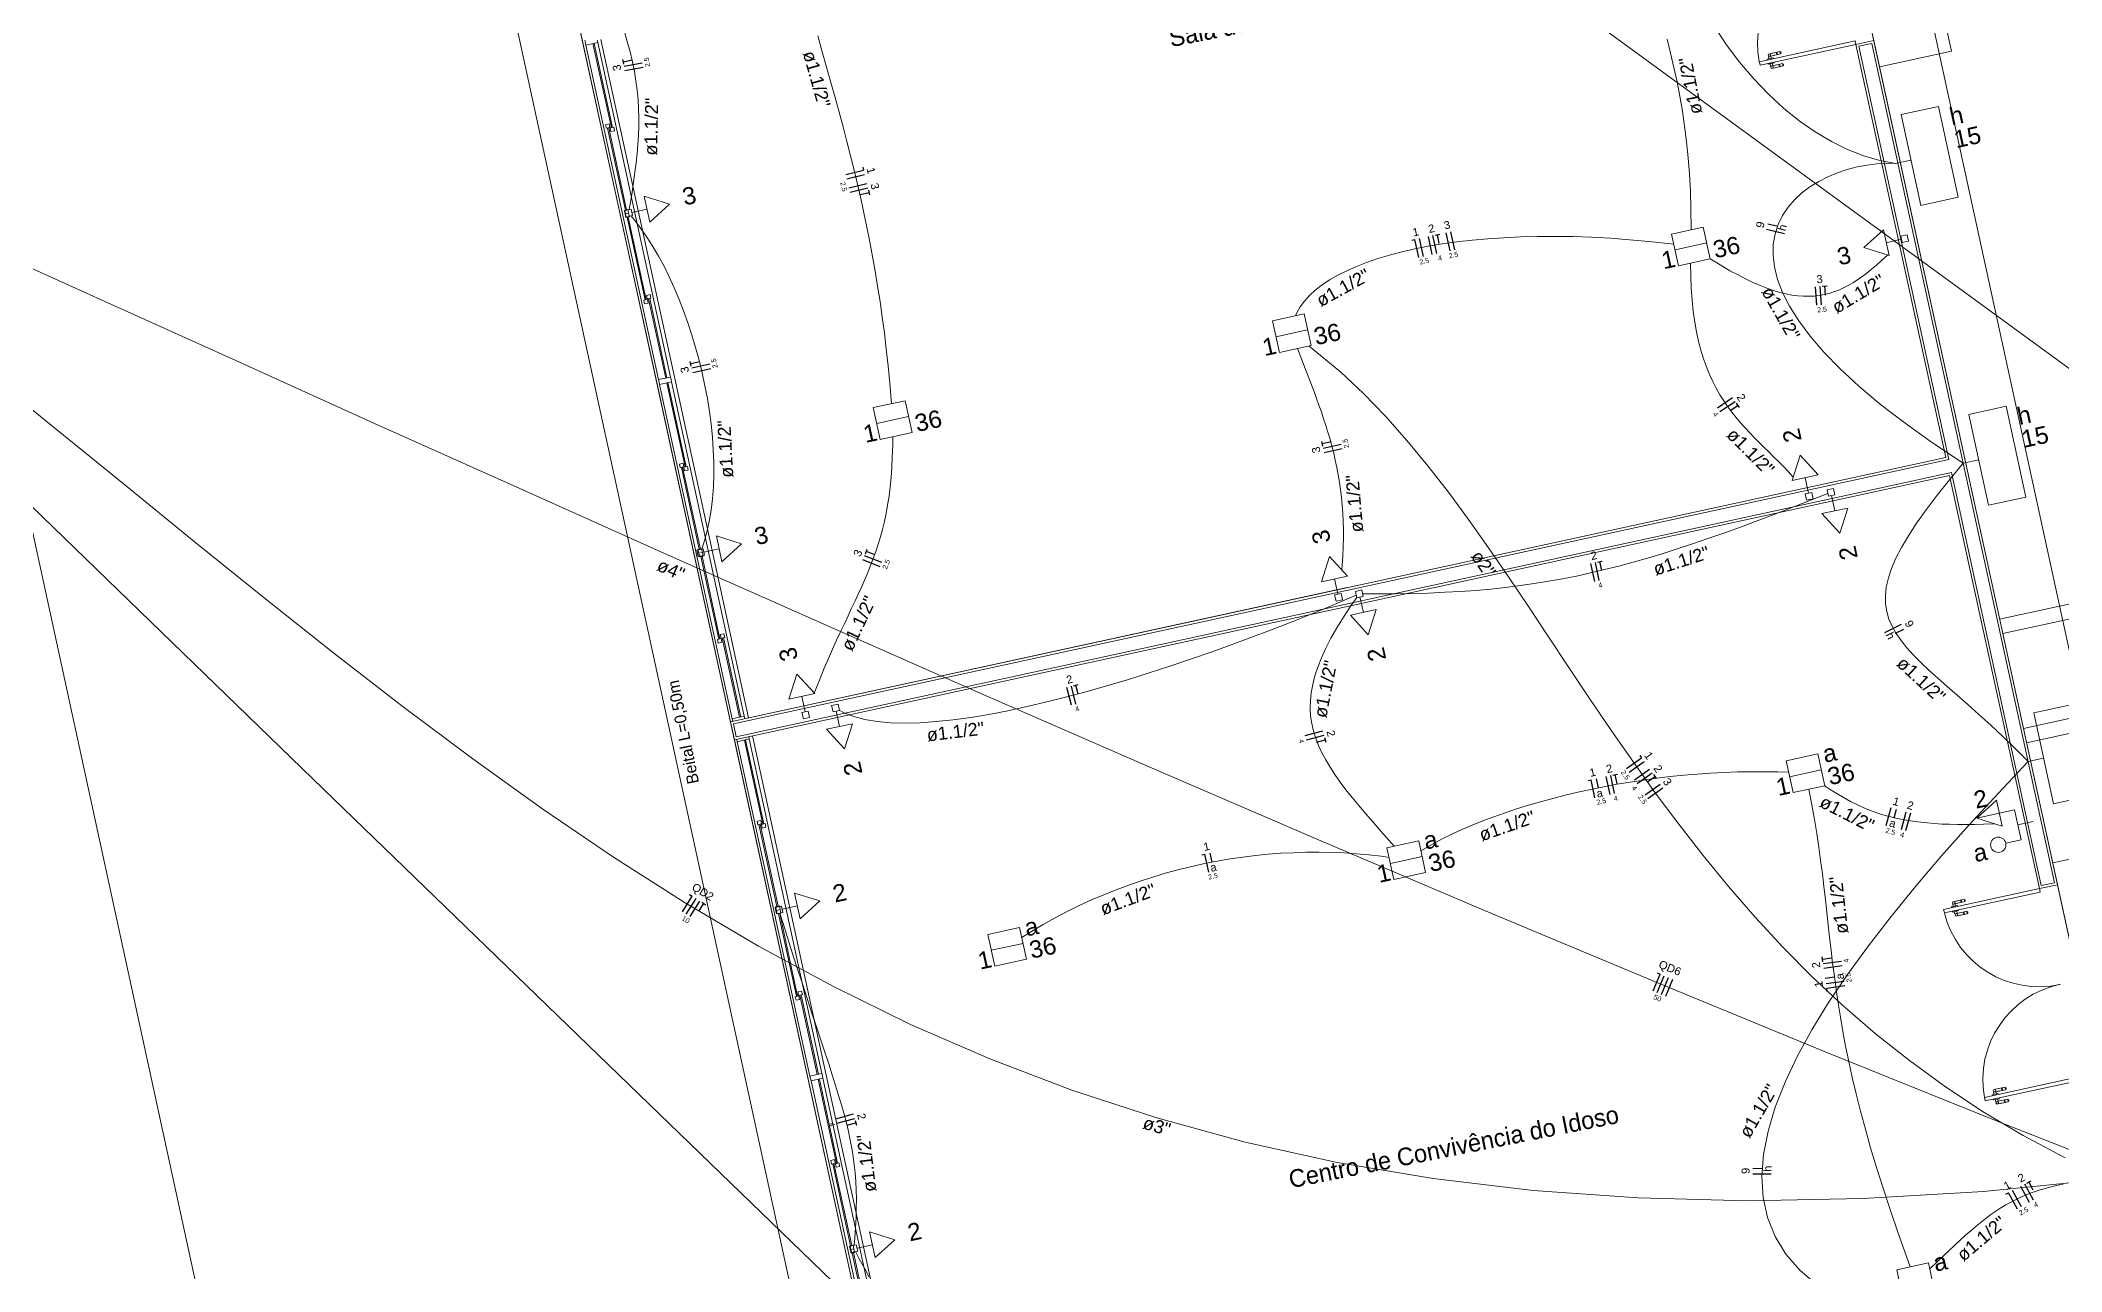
# Model space of a CAD drawing. Header units: millimetres. Extents: x -395 to 1008, y 9 to 692.
# Drawn here: x -55.4 to -38.91, y 43.37 to 53.42 of the extents above; entities that cross this region are included whole.
import ezdxf

# ---------------------------------------------------------------- set-up
doc = ezdxf.new("R2010")
doc.units = ezdxf.units.MM
doc.header["$LTSCALE"] = 0.1
doc.header["$MEASUREMENT"] = 0
for name, color, linetype, lineweight in [('.10 ultra fina', 240, 'Continuous', 5), ('.15', 150, 'Continuous', 15), ('.20', 130, 'Continuous', 5), ('.25', 70, 'Continuous', 5), ('.30', 50, 'Continuous', 5), ('.40 Interno parede', 27, 'Continuous', 5)]:
    doc.layers.add(name, color=color, linetype=linetype, lineweight=lineweight)
doc.styles.add('Arial', font='arial.ttf')
doc.styles.add('MicrosoftHimalaya', font='himalaya.ttf')

# ---------------------------------------------------------------- blocks, each defined once
blk = doc.blocks.new('eeetet')
at = {"layer": '.10 ultra fina', "color": 240, "lineweight": 5}
for p, q in [((639.939, 99.348), (628.655, 151.242)), ((652.037, 119.182), (655.957, 101.153)), ((655.362, 101.536), (651.655, 118.587)), ((644.916, 98.752), (640.995, 116.781)), ((641.59, 116.398), (645.298, 99.347)), ((641.622, 116.252), (642.224, 113.484)), ((652.967, 115.374), (653.392, 113.42)), ((652.419, 115.069), (652.767, 113.469)), ((642.224, 113.484), (642.826, 110.715)), ((642.239, 113.508), (642.244, 113.488)), ((642.248, 113.469), (642.244, 113.488)), ((642.248, 113.469), (642.346, 113.49)), ((642.465, 112.797), (642.316, 113.483)), ((642.346, 113.49), (642.341, 113.509)), ((642.939, 110.76), (642.346, 113.49)), ((642.973, 110.747), (642.371, 113.516)), ((652.606, 113.503), (651.825, 113.333)), ((652.613, 113.474), (652.606, 113.503)), ((652.759, 113.506), (652.613, 113.474)), ((654.257, 106.617), (652.759, 113.506)), ((642.248, 113.469), (642.841, 110.739)), ((642.456, 112.795), (642.306, 113.481)), ((651.825, 113.333), (651.831, 113.304)), ((651.831, 113.304), (652.613, 113.474)), ((651.937, 113.365), (651.888, 113.354)), ((651.89, 113.348), (651.888, 113.354)), ((651.896, 113.318), (651.897, 113.312)), ((651.946, 113.323), (651.897, 113.312)), ((651.918, 113.38), (651.899, 113.376)), ((651.899, 113.376), (651.903, 113.357)), ((651.992, 113.416), (651.914, 113.399)), ((651.944, 113.406), (651.914, 113.399)), ((651.914, 113.399), (651.918, 113.38)), ((651.997, 113.397), (651.918, 113.38)), ((651.948, 113.386), (651.918, 113.38)), ((651.918, 113.38), (651.922, 113.361)), ((651.936, 113.301), (651.932, 113.32)), ((652.014, 113.318), (651.936, 113.301)), ((651.939, 113.358), (651.937, 113.365)), ((651.945, 113.329), (651.946, 113.323)), ((651.963, 113.41), (651.967, 113.391)), ((651.968, 113.411), (651.972, 113.392)), ((651.992, 113.416), (651.997, 113.397)), ((652.018, 113.299), (652.014, 113.318)), ((652.613, 113.474), (653.346, 110.103)), ((652.744, 113.482), (652.637, 113.459)), ((652.637, 113.459), (653.37, 110.088)), ((654.234, 106.632), (652.744, 113.482)), ((653.392, 113.42), (652.806, 113.292)), ((651.916, 113.297), (651.912, 113.316)), ((651.936, 113.301), (651.916, 113.297)), ((651.965, 113.308), (651.936, 113.301)), ((651.94, 113.282), (651.936, 113.301)), ((652.018, 113.299), (651.94, 113.282)), ((651.969, 113.288), (651.94, 113.282)), ((651.989, 113.292), (651.984, 113.312)), ((651.994, 113.293), (651.989, 113.313)), ((642.409, 112.819), (642.439, 112.826)), ((642.439, 112.826), (642.445, 112.796)), ((642.416, 112.79), (642.409, 112.819)), ((642.445, 112.796), (642.416, 112.79)), ((642.426, 112.792), (642.571, 112.123)), ((642.435, 112.794), (642.581, 112.125)), ((642.475, 112.799), (642.446, 112.793)), ((642.446, 112.793), (642.452, 112.763)), ((642.452, 112.763), (642.482, 112.77)), ((642.482, 112.77), (642.475, 112.799)), ((642.591, 112.127), (642.561, 112.12)), ((642.561, 112.12), (642.568, 112.091)), ((642.568, 112.091), (642.597, 112.098)), ((642.568, 112.091), (642.597, 112.098)), ((642.574, 112.062), (642.568, 112.091)), ((642.603, 112.068), (642.574, 112.062)), ((642.731, 111.389), (642.584, 112.064)), ((642.597, 112.098), (642.591, 112.127)), ((642.74, 111.391), (642.594, 112.066)), ((642.597, 112.098), (642.603, 112.068)), ((642.75, 111.393), (642.721, 111.387)), ((642.721, 111.387), (642.727, 111.358)), ((642.727, 111.358), (642.757, 111.364)), ((642.743, 111.426), (642.772, 111.433)), ((642.749, 111.397), (642.743, 111.426)), ((642.779, 111.403), (642.749, 111.397)), ((642.757, 111.364), (642.75, 111.393)), ((642.759, 111.399), (642.9, 110.752)), ((642.769, 111.401), (642.91, 110.754)), ((642.772, 111.433), (642.779, 111.403)), ((642.826, 110.715), (643.428, 107.946)), ((642.841, 110.739), (642.939, 110.76)), ((642.841, 110.739), (642.846, 110.719)), ((642.85, 110.7), (642.846, 110.719)), ((642.85, 110.7), (642.948, 110.721)), ((642.85, 110.7), (643.443, 107.97)), ((643.058, 110.026), (642.908, 110.713)), ((643.068, 110.028), (642.918, 110.715)), ((642.939, 110.76), (642.943, 110.741)), ((642.948, 110.721), (642.943, 110.741)), ((643.541, 107.991), (642.948, 110.721)), ((643.575, 107.978), (642.973, 110.747)), ((643.012, 110.05), (643.041, 110.057)), ((643.018, 110.021), (643.012, 110.05)), ((643.047, 110.027), (643.018, 110.021)), ((643.028, 110.023), (643.173, 109.354)), ((643.037, 110.025), (643.183, 109.356)), ((643.041, 110.057), (643.047, 110.027)), ((643.077, 110.03), (643.048, 110.024)), ((643.048, 110.024), (643.054, 109.995)), ((643.084, 110.001), (643.077, 110.03)), ((653.346, 110.103), (643.428, 107.946)), ((653.37, 110.088), (643.452, 107.931)), ((643.054, 109.995), (643.084, 110.001)), ((643.46, 107.8), (653.378, 109.956)), ((643.475, 107.824), (653.393, 109.98)), ((653.378, 109.956), (654.111, 106.585)), ((653.393, 109.98), (654.126, 106.609)), ((653.786, 108.783), (656.718, 109.421)), ((643.193, 109.358), (643.163, 109.352)), ((643.163, 109.352), (643.17, 109.322)), ((643.17, 109.322), (643.199, 109.329)), ((643.17, 109.322), (643.199, 109.329)), ((643.176, 109.293), (643.17, 109.322)), ((643.206, 109.299), (643.176, 109.293)), ((643.333, 108.62), (643.186, 109.295)), ((643.199, 109.329), (643.193, 109.358)), ((643.342, 108.623), (643.196, 109.297)), ((643.199, 109.329), (643.206, 109.299)), ((653.812, 108.666), (656.743, 109.303)), ((648.461, 109.041), (643.428, 107.946)), ((643.352, 108.625), (643.323, 108.618)), ((643.323, 108.618), (643.329, 108.589)), ((643.329, 108.589), (643.359, 108.595)), ((643.345, 108.658), (643.374, 108.664)), ((643.351, 108.629), (643.345, 108.658)), ((643.381, 108.635), (643.351, 108.629)), ((643.359, 108.595), (643.352, 108.625)), ((643.361, 108.631), (643.502, 107.983)), ((643.371, 108.633), (643.512, 107.985)), ((643.374, 108.664), (643.381, 108.635)), ((653.98, 107.892), (656.912, 108.53)), ((654.006, 107.775), (656.937, 108.412)), ((643.428, 107.946), (643.46, 107.8)), ((643.443, 107.97), (643.541, 107.991)), ((643.443, 107.97), (643.448, 107.951)), ((643.452, 107.931), (643.475, 107.824)), ((643.541, 107.991), (643.545, 107.972)), ((643.46, 107.8), (644.062, 105.031)), ((643.484, 107.784), (643.48, 107.804)), ((643.484, 107.784), (643.581, 107.806)), ((643.484, 107.784), (644.077, 105.055)), ((643.692, 107.111), (643.542, 107.797)), ((643.701, 107.113), (643.552, 107.799)), ((643.581, 107.806), (643.577, 107.825)), ((644.175, 105.076), (643.581, 107.806)), ((644.208, 105.063), (643.607, 107.832)), ((643.645, 107.135), (643.675, 107.142)), ((643.652, 107.106), (643.645, 107.135)), ((643.681, 107.113), (643.652, 107.106)), ((643.661, 107.108), (643.807, 106.439)), ((643.671, 107.11), (643.817, 106.441)), ((643.675, 107.142), (643.681, 107.113)), ((643.711, 107.115), (643.682, 107.109)), ((643.682, 107.109), (643.688, 107.079)), ((643.688, 107.079), (643.718, 107.086)), ((643.718, 107.086), (643.711, 107.115)), ((654.219, 106.794), (654.805, 106.922)), ((653.329, 106.415), (654.111, 106.585)), ((654.117, 106.556), (653.335, 106.386)), ((654.111, 106.585), (654.257, 106.617)), ((654.111, 106.585), (654.117, 106.556)), ((654.126, 106.609), (654.234, 106.632)), ((654.257, 106.617), (654.605, 105.017)), ((643.827, 106.443), (643.797, 106.437)), ((643.797, 106.437), (643.804, 106.407)), ((643.804, 106.407), (643.833, 106.414)), ((643.804, 106.407), (643.833, 106.414)), ((643.81, 106.378), (643.804, 106.407)), ((643.833, 106.414), (643.827, 106.443)), ((643.833, 106.414), (643.839, 106.385)), ((653.335, 106.386), (653.329, 106.415)), ((653.441, 106.446), (653.393, 106.436)), ((653.394, 106.429), (653.393, 106.436)), ((653.4, 106.4), (653.402, 106.394)), ((653.451, 106.405), (653.402, 106.394)), ((653.423, 106.462), (653.403, 106.457)), ((653.403, 106.457), (653.407, 106.439)), ((653.42, 106.379), (653.416, 106.397)), ((653.497, 106.498), (653.419, 106.481)), ((653.448, 106.487), (653.419, 106.481)), ((653.419, 106.481), (653.423, 106.462)), ((653.501, 106.479), (653.423, 106.462)), ((653.452, 106.468), (653.423, 106.462)), ((653.423, 106.462), (653.427, 106.443)), ((653.44, 106.383), (653.436, 106.401)), ((653.518, 106.4), (653.44, 106.383)), ((653.443, 106.44), (653.441, 106.446)), ((653.449, 106.41), (653.451, 106.405)), ((653.467, 106.492), (653.472, 106.472)), ((653.472, 106.493), (653.477, 106.473)), ((653.493, 106.374), (653.489, 106.394)), ((653.498, 106.375), (653.494, 106.395)), ((653.497, 106.498), (653.501, 106.479)), ((653.522, 106.38), (653.518, 106.4)), ((643.839, 106.385), (643.81, 106.378)), ((643.966, 105.706), (643.82, 106.38)), ((643.976, 105.708), (643.83, 106.382)), ((653.44, 106.383), (653.42, 106.379)), ((653.469, 106.389), (653.44, 106.383)), ((653.444, 106.363), (653.44, 106.383)), ((653.522, 106.38), (653.444, 106.363)), ((653.473, 106.37), (653.444, 106.363)), ((643.979, 105.743), (644.008, 105.749)), ((643.985, 105.713), (643.979, 105.743)), ((644.008, 105.749), (644.015, 105.72)), ((643.986, 105.71), (643.957, 105.703)), ((643.957, 105.703), (643.963, 105.674)), ((643.963, 105.674), (643.992, 105.68)), ((644.015, 105.72), (643.985, 105.713)), ((643.992, 105.68), (643.986, 105.71)), ((643.995, 105.715), (644.136, 105.068)), ((644.005, 105.717), (644.146, 105.07)), ((644.077, 105.055), (644.175, 105.076)), ((644.175, 105.076), (644.179, 105.057)), ((644.062, 105.031), (644.664, 102.263)), ((644.077, 105.055), (644.081, 105.036)), ((644.086, 105.016), (644.081, 105.036)), ((644.086, 105.016), (644.183, 105.037)), ((644.086, 105.016), (644.679, 102.286)), ((644.294, 104.342), (644.144, 105.029)), ((644.303, 104.345), (644.154, 105.031)), ((644.183, 105.037), (644.179, 105.057)), ((644.777, 102.308), (644.183, 105.037)), ((644.811, 102.294), (644.208, 105.063)), ((654.444, 105.051), (653.663, 104.881)), ((653.669, 104.852), (654.451, 105.022)), ((653.775, 104.912), (653.726, 104.901)), ((653.756, 104.927), (653.737, 104.923)), ((653.737, 104.923), (653.741, 104.905)), ((653.83, 104.964), (653.752, 104.947)), ((653.781, 104.953), (653.752, 104.947)), ((653.752, 104.947), (653.756, 104.927)), ((653.835, 104.944), (653.756, 104.927)), ((653.786, 104.934), (653.756, 104.927)), ((653.756, 104.927), (653.76, 104.909)), ((653.776, 104.906), (653.775, 104.912)), ((653.801, 104.958), (653.805, 104.938)), ((653.806, 104.959), (653.81, 104.939)), ((653.83, 104.964), (653.835, 104.944)), ((653.663, 104.881), (653.669, 104.852)), ((653.728, 104.895), (653.726, 104.901)), ((653.734, 104.866), (653.735, 104.86)), ((653.784, 104.87), (653.735, 104.86)), ((653.754, 104.844), (653.75, 104.863)), ((653.773, 104.849), (653.754, 104.844)), ((653.773, 104.849), (653.769, 104.867)), ((653.852, 104.866), (653.773, 104.849)), ((653.803, 104.855), (653.773, 104.849)), ((653.778, 104.829), (653.773, 104.849)), ((653.856, 104.846), (653.778, 104.829)), ((653.807, 104.836), (653.778, 104.829)), ((653.783, 104.876), (653.784, 104.87)), ((653.827, 104.84), (653.822, 104.859)), ((653.831, 104.841), (653.827, 104.86)), ((653.856, 104.846), (653.852, 104.866)), ((644.247, 104.367), (644.277, 104.373)), ((644.254, 104.337), (644.247, 104.367)), ((644.283, 104.344), (644.254, 104.337)), ((644.264, 104.339), (644.409, 103.67)), ((644.273, 104.342), (644.419, 103.672)), ((644.277, 104.373), (644.283, 104.344)), ((644.313, 104.347), (644.284, 104.34)), ((644.284, 104.34), (644.29, 104.311)), ((644.29, 104.311), (644.32, 104.317)), ((644.32, 104.317), (644.313, 104.347)), ((644.429, 103.674), (644.399, 103.668)), ((644.399, 103.668), (644.406, 103.639)), ((644.406, 103.639), (644.435, 103.645)), ((644.406, 103.639), (644.435, 103.645)), ((644.412, 103.609), (644.406, 103.639)), ((644.441, 103.616), (644.412, 103.609)), ((644.569, 102.937), (644.422, 103.611)), ((644.435, 103.645), (644.429, 103.674)), ((644.578, 102.939), (644.432, 103.614)), ((644.435, 103.645), (644.441, 103.616))]:
    blk.add_line(p, q, dxfattribs=at)
for centre in [(651.907, 113.388), (651.928, 113.289), (653.411, 106.469), (653.432, 106.371), (653.744, 104.935), (653.766, 104.837)]:
    blk.add_circle(centre, 0.01, dxfattribs=at)
for centre, radius, start, end in [((652.606, 113.478), 0.795, 101.8603, 190.4854), ((651.995, 113.407), 0.00749, 282.2675, 102.2675), ((652.016, 113.308), 0.00749, 282.2675, 102.2675), ((653.499, 106.488), 0.00749, 282.2675, 102.2675), ((653.52, 106.39), 0.00749, 282.2675, 102.2675), ((654.106, 106.579), 0.795, 194.0497, 282.6747), ((654.444, 105.026), 0.795, 101.8603, 190.4854), ((653.832, 104.954), 0.00749, 282.2675, 102.2675), ((653.854, 104.856), 0.00749, 282.2675, 102.2675)]:
    blk.add_arc(centre, radius, start, end, dxfattribs=at)
at = {"layer": '.10 ultra fina', "color": 240, "lineweight": 5, "attachment_point": 7, "line_spacing_factor": 0.9, "style": 'MicrosoftHimalaya'}
for s, insert, char_height, width, rotation in [('Sala de Ginástica', (647.024, 113.45), 0.144, 1.86016, 11.2657), ('Beital L=0,50m', (643.19, 107.453), 0.096, 1.10437, 101.265), ('Centro de Convivência do Idoso', (648.001, 104.137), 0.144, 3.46797, 11.2657)]:
    blk.add_mtext(s, dxfattribs=dict(at, insert=insert, char_height=char_height, width=width, rotation=rotation))

msp = doc.modelspace()

# ---------------------------------------------------------------- linework, layer by layer
at = {"layer": '.15', "color": 150, "lineweight": 15}
for p, q in [((-39.914, 52.881), (-40.218, 52.815)), ((-40.218, 52.815), (-40.057, 52.073)), ((-39.914, 52.881), (-39.753, 52.14)), ((-40.138, 52.444), (-40.263, 52.417)), ((-50.475, 52.149), (-50.269, 52.084)), ((-50.429, 51.938), (-50.475, 52.149)), ((-39.753, 52.14), (-40.057, 52.073)), ((-50.634, 52.031), (-50.582, 52.042)), ((-50.623, 51.979), (-50.634, 52.031)), ((-50.571, 51.991), (-50.623, 51.979)), ((-50.582, 52.042), (-50.571, 51.991)), ((-50.452, 52.044), (-50.577, 52.016)), ((-50.269, 52.084), (-50.429, 51.938)), ((-42.092, 51.84), (-41.833, 51.896)), ((-42.092, 51.84), (-42.035, 51.581)), ((-41.833, 51.896), (-41.776, 51.637)), ((-40.523, 51.73), (-40.363, 51.875)), ((-40.363, 51.875), (-40.317, 51.664)), ((-40.34, 51.769), (-40.214, 51.797)), ((-40.22, 51.823), (-40.168, 51.834)), ((-40.209, 51.771), (-40.22, 51.823)), ((-40.168, 51.834), (-40.157, 51.782)), ((-42.063, 51.71), (-41.805, 51.767)), ((-42.035, 51.581), (-41.776, 51.637)), ((-40.317, 51.664), (-40.523, 51.73)), ((-40.157, 51.782), (-40.209, 51.771)), ((-45.349, 51.132), (-45.09, 51.188)), ((-45.09, 51.188), (-45.033, 50.929)), ((-45.349, 51.132), (-45.292, 50.873)), ((-45.321, 51.002), (-45.062, 51.058)), ((-45.292, 50.873), (-45.033, 50.929)), ((-48.606, 50.423), (-48.347, 50.48)), ((-48.347, 50.48), (-48.29, 50.221)), ((-48.606, 50.423), (-48.549, 50.164)), ((-48.578, 50.294), (-48.319, 50.35)), ((-39.362, 50.434), (-39.666, 50.368)), ((-39.666, 50.368), (-39.505, 49.627)), ((-39.362, 50.434), (-39.201, 49.693)), ((-48.549, 50.164), (-48.29, 50.221)), ((-41.107, 49.828), (-41.041, 50.034)), ((-41.041, 50.034), (-40.896, 49.874)), ((-39.585, 49.998), (-39.711, 49.97)), ((-40.896, 49.874), (-41.107, 49.828)), ((-41.002, 49.851), (-40.974, 49.726)), ((-41, 49.72), (-40.948, 49.731)), ((-40.989, 49.668), (-41, 49.72)), ((-40.937, 49.679), (-40.989, 49.668)), ((-40.948, 49.731), (-40.937, 49.679)), ((-40.823, 49.752), (-40.771, 49.764)), ((-40.812, 49.701), (-40.823, 49.752)), ((-40.76, 49.712), (-40.812, 49.701)), ((-40.759, 49.581), (-40.786, 49.706)), ((-40.771, 49.764), (-40.76, 49.712)), ((-39.201, 49.693), (-39.505, 49.627)), ((-40.864, 49.558), (-40.653, 49.604)), ((-40.719, 49.398), (-40.864, 49.558)), ((-40.653, 49.604), (-40.719, 49.398)), ((-49.887, 49.377), (-49.681, 49.312)), ((-49.841, 49.166), (-49.887, 49.377)), ((-50.047, 49.259), (-49.995, 49.27)), ((-50.036, 49.207), (-50.047, 49.259)), ((-49.984, 49.219), (-50.036, 49.207)), ((-49.995, 49.27), (-49.984, 49.219)), ((-49.864, 49.272), (-49.989, 49.244)), ((-49.681, 49.312), (-49.841, 49.166)), ((-44.948, 49.002), (-44.882, 49.208)), ((-44.882, 49.208), (-44.736, 49.048)), ((-44.736, 49.048), (-44.948, 49.002)), ((-44.842, 49.025), (-44.815, 48.9)), ((-44.841, 48.895), (-44.789, 48.906)), ((-44.83, 48.843), (-44.841, 48.895)), ((-44.778, 48.854), (-44.83, 48.843)), ((-44.789, 48.906), (-44.778, 48.854)), ((-44.672, 48.924), (-44.62, 48.935)), ((-44.661, 48.872), (-44.672, 48.924)), ((-44.609, 48.883), (-44.661, 48.872)), ((-44.607, 48.752), (-44.635, 48.878)), ((-44.62, 48.935), (-44.609, 48.883)), ((-44.713, 48.729), (-44.502, 48.775)), ((-44.568, 48.569), (-44.713, 48.729)), ((-44.502, 48.775), (-44.568, 48.569)), ((-49.296, 48.043), (-49.23, 48.249)), ((-49.23, 48.249), (-49.084, 48.089)), ((-49.084, 48.089), (-49.296, 48.043)), ((-49.19, 48.066), (-49.163, 47.941)), ((-48.946, 47.992), (-48.894, 48.004)), ((-48.894, 48.004), (-48.883, 47.952)), ((-49.189, 47.935), (-49.137, 47.947)), ((-49.177, 47.883), (-49.189, 47.935)), ((-49.126, 47.895), (-49.177, 47.883)), ((-49.137, 47.947), (-49.126, 47.895)), ((-48.988, 47.798), (-48.776, 47.844)), ((-48.935, 47.941), (-48.946, 47.992)), ((-48.883, 47.952), (-48.935, 47.941)), ((-48.882, 47.821), (-48.909, 47.946)), ((-48.776, 47.844), (-48.842, 47.638)), ((-38.832, 47.998), (-39.136, 47.932)), ((-39.136, 47.932), (-38.975, 47.191)), ((-48.842, 47.638), (-48.988, 47.798)), ((-41.157, 47.54), (-40.898, 47.597)), ((-41.157, 47.54), (-41.1, 47.281)), ((-40.898, 47.597), (-40.842, 47.338)), ((-39.056, 47.562), (-39.181, 47.534)), ((-41.129, 47.411), (-40.87, 47.467)), ((-41.1, 47.281), (-40.842, 47.338)), ((-39.44, 47.219), (-39.601, 47.073)), ((-39.394, 47.007), (-39.44, 47.219)), ((-38.671, 47.257), (-38.975, 47.191)), ((-39.601, 47.073), (-39.417, 47.113)), ((-39.601, 47.073), (-39.394, 47.007)), ((-39.417, 47.113), (-39.292, 47.14)), ((-39.266, 47.018), (-39.292, 47.14)), ((-39.266, 47.018), (-39.14, 47.045)), ((-39.266, 47.018), (-39.239, 46.896)), ((-44.414, 46.832), (-44.155, 46.889)), ((-44.155, 46.889), (-44.099, 46.63)), ((-39.364, 46.869), (-39.239, 46.896)), ((-44.414, 46.832), (-44.357, 46.573)), ((-44.386, 46.703), (-44.127, 46.759)), ((-44.357, 46.573), (-44.099, 46.63)), ((-49.408, 46.344), (-49.356, 46.355)), ((-49.356, 46.355), (-49.345, 46.304)), ((-49.225, 46.357), (-49.35, 46.329)), ((-49.248, 46.462), (-49.042, 46.397)), ((-49.202, 46.251), (-49.248, 46.462)), ((-49.042, 46.397), (-49.202, 46.251)), ((-49.397, 46.292), (-49.408, 46.344)), ((-49.345, 46.304), (-49.397, 46.292)), ((-47.671, 46.124), (-47.412, 46.18)), ((-47.671, 46.124), (-47.615, 45.865)), ((-47.643, 45.995), (-47.384, 46.051)), ((-47.412, 46.18), (-47.356, 45.921)), ((-47.615, 45.865), (-47.356, 45.921)), ((-48.796, 43.579), (-48.745, 43.59)), ((-48.785, 43.527), (-48.796, 43.579)), ((-48.745, 43.59), (-48.733, 43.539)), ((-48.614, 43.592), (-48.739, 43.564)), ((-48.637, 43.697), (-48.431, 43.632)), ((-48.591, 43.486), (-48.637, 43.697)), ((-48.431, 43.632), (-48.591, 43.486)), ((-48.733, 43.539), (-48.785, 43.527)), ((-40.254, 43.388), (-39.995, 43.444)), ((-40.254, 43.388), (-40.198, 43.129)), ((-39.995, 43.444), (-39.939, 43.185))]:
    msp.add_line(p, q, dxfattribs=at)
msp.add_circle((-39.425, 46.856), 0.0625, dxfattribs=at)
at = {"layer": '.20', "color": 130, "lineweight": 20}
for points in [[(-90.162, 91.695), (-88.231, 89.862), (-86.119, 87.913), (-83.803, 85.832), (-81.257, 83.604), (-78.458, 81.216), (-75.381, 78.651), (-72.002, 75.895), (-68.297, 72.934), (-64.241, 69.752), (-59.81, 66.335), (-54.98, 62.668), (-49.726, 58.736), (-44.025, 54.524), (-37.852, 50.017), (-31.182, 45.201), (-23.992, 40.061)], [(-50.64, 53.5), (-50.614, 53.412), (-50.591, 53.327), (-50.572, 53.245), (-50.556, 53.166), (-50.543, 53.088), (-50.533, 53.013), (-50.526, 52.938), (-50.521, 52.864), (-50.519, 52.791), (-50.52, 52.718), (-50.522, 52.645), (-50.527, 52.572), (-50.534, 52.497), (-50.542, 52.422), (-50.551, 52.344), (-50.563, 52.265), (-50.575, 52.183), (-50.588, 52.098), (-50.598, 52.039)], [(-48.458, 50.455), (-48.472, 50.624), (-48.486, 50.764), (-48.501, 50.9), (-48.516, 51.033), (-48.533, 51.162), (-48.551, 51.29), (-48.571, 51.414), (-48.591, 51.537), (-48.612, 51.658), (-48.635, 51.777), (-48.658, 51.896), (-48.683, 52.013), (-48.708, 52.13), (-48.735, 52.246), (-48.763, 52.362), (-48.792, 52.479), (-48.822, 52.596), (-48.853, 52.714), (-48.885, 52.834), (-48.918, 52.954), (-48.952, 53.077), (-48.987, 53.201), (-49.023, 53.328), (-49.06, 53.458)], [(-40.263, 52.417), (-40.392, 52.439), (-40.523, 52.477), (-40.655, 52.529), (-40.787, 52.594), (-40.919, 52.673), (-41.049, 52.764), (-41.177, 52.867), (-41.301, 52.981), (-41.421, 53.106), (-41.536, 53.242), (-41.645, 53.388), (-41.746, 53.542)], [(-42.128, 53.43), (-42.099, 53.315), (-42.072, 53.2), (-42.047, 53.083), (-42.024, 52.964), (-42.003, 52.842), (-41.985, 52.719), (-41.969, 52.592), (-41.955, 52.462), (-41.945, 52.328), (-41.937, 52.191), (-41.933, 52.048), (-41.932, 51.874)], [(-40.263, 52.417), (-40.338, 52.418), (-40.416, 52.413), (-40.496, 52.403), (-40.577, 52.388), (-40.658, 52.366), (-40.738, 52.34), (-40.816, 52.307), (-40.891, 52.269), (-40.962, 52.225), (-41.028, 52.175), (-41.088, 52.12), (-41.141, 52.059), (-41.186, 51.992), (-41.222, 51.919), (-41.247, 51.841), (-41.261, 51.757), (-41.263, 51.667), (-41.252, 51.572), (-41.227, 51.47), (-41.186, 51.363), (-41.129, 51.25), (-41.054, 51.131), (-40.961, 51.007), (-40.849, 50.876), (-40.716, 50.74), (-40.562, 50.598), (-40.386, 50.45), (-40.186, 50.296), (-39.961, 50.136), (-39.711, 49.97)], [(-50.583, 51.988), (-50.552, 51.95), (-50.502, 51.885), (-50.453, 51.814), (-50.405, 51.739), (-50.359, 51.66), (-50.314, 51.577), (-50.272, 51.49), (-50.23, 51.4), (-50.191, 51.307), (-50.154, 51.212), (-50.119, 51.114), (-50.086, 51.014), (-50.056, 50.913), (-50.028, 50.81), (-50.003, 50.706), (-49.98, 50.601), (-49.96, 50.497), (-49.944, 50.391), (-49.93, 50.287), (-49.919, 50.182), (-49.912, 50.079), (-49.908, 49.977), (-49.908, 49.876), (-49.911, 49.777), (-49.919, 49.68), (-49.93, 49.586), (-49.945, 49.494), (-49.964, 49.406), (-49.988, 49.32), (-50.005, 49.268)], [(-42.074, 51.756), (-42.277, 51.78), (-42.435, 51.794), (-42.591, 51.805), (-42.744, 51.814), (-42.894, 51.819), (-43.041, 51.821), (-43.184, 51.82), (-43.324, 51.817), (-43.46, 51.81), (-43.592, 51.801), (-43.72, 51.79), (-43.844, 51.776), (-43.963, 51.759), (-44.078, 51.74), (-44.188, 51.718), (-44.294, 51.694), (-44.394, 51.668), (-44.49, 51.639), (-44.58, 51.608), (-44.664, 51.576), (-44.743, 51.541), (-44.816, 51.504), (-44.883, 51.466), (-44.944, 51.425), (-44.999, 51.383), (-45.047, 51.339), (-45.088, 51.293), (-45.123, 51.246), (-45.151, 51.197), (-45.161, 51.172)], [(-27.879, 40.695), (-29.01, 40.985), (-30.193, 41.319), (-31.422, 41.695), (-32.692, 42.108), (-33.997, 42.554), (-35.33, 43.031), (-36.687, 43.535), (-38.062, 44.061), (-39.448, 44.606), (-40.839, 45.167), (-42.231, 45.739), (-43.618, 46.32), (-44.992, 46.904), (-46.35, 47.489), (-47.684, 48.072), (-48.99, 48.647), (-50.261, 49.212), (-51.492, 49.762), (-52.676, 50.295), (-53.809, 50.807), (-54.883, 51.293), (-55.895, 51.75)], [(-41.777, 51.637), (-41.682, 51.58), (-41.615, 51.541), (-41.549, 51.506), (-41.487, 51.474), (-41.427, 51.445), (-41.369, 51.42), (-41.313, 51.398), (-41.259, 51.38), (-41.207, 51.364), (-41.157, 51.352), (-41.109, 51.342), (-41.062, 51.336), (-41.016, 51.332), (-40.972, 51.332), (-40.929, 51.334), (-40.887, 51.338), (-40.846, 51.346), (-40.806, 51.356), (-40.766, 51.368), (-40.727, 51.383), (-40.689, 51.401), (-40.65, 51.421), (-40.612, 51.443), (-40.574, 51.467), (-40.536, 51.493), (-40.498, 51.522), (-40.459, 51.553), (-40.42, 51.585), (-40.381, 51.62), (-40.329, 51.668)], [(-41.936, 51.602), (-41.935, 51.499), (-41.931, 51.397), (-41.924, 51.3), (-41.914, 51.209), (-41.902, 51.122), (-41.888, 51.041), (-41.871, 50.964), (-41.852, 50.891), (-41.831, 50.822), (-41.807, 50.757), (-41.782, 50.695), (-41.755, 50.637), (-41.727, 50.582), (-41.697, 50.529), (-41.666, 50.479), (-41.633, 50.431), (-41.599, 50.386), (-41.564, 50.342), (-41.528, 50.299), (-41.491, 50.258), (-41.454, 50.218), (-41.415, 50.178), (-41.377, 50.139), (-41.338, 50.1), (-41.298, 50.062), (-41.259, 50.023), (-41.219, 49.983), (-41.179, 49.943), (-41.14, 49.902), (-41.098, 49.857)], [(-45.144, 50.905), (-45.117, 50.836), (-45.095, 50.779), (-45.073, 50.722), (-45.051, 50.666), (-45.03, 50.61), (-45.009, 50.555), (-44.989, 50.499), (-44.969, 50.444), (-44.949, 50.389), (-44.931, 50.333), (-44.913, 50.278), (-44.896, 50.222), (-44.879, 50.166), (-44.864, 50.109), (-44.849, 50.052), (-44.836, 49.994), (-44.824, 49.935), (-44.812, 49.875), (-44.802, 49.815), (-44.793, 49.753), (-44.786, 49.691), (-44.779, 49.627), (-44.775, 49.562), (-44.771, 49.495), (-44.77, 49.427), (-44.77, 49.357), (-44.771, 49.286), (-44.774, 49.212), (-44.779, 49.137), (-44.783, 49.099)], [(-38.878, 44.3), (-39.222, 44.483), (-39.548, 44.677), (-39.857, 44.881), (-40.15, 45.094), (-40.429, 45.315), (-40.693, 45.544), (-40.944, 45.779), (-41.183, 46.02), (-41.41, 46.266), (-41.627, 46.515), (-41.834, 46.768), (-42.033, 47.023), (-42.224, 47.28), (-42.408, 47.537), (-42.587, 47.794), (-42.76, 48.049), (-42.93, 48.303), (-43.096, 48.554), (-43.26, 48.801), (-43.423, 49.043), (-43.586, 49.28), (-43.749, 49.511), (-43.913, 49.734), (-44.08, 49.949), (-44.251, 50.156), (-44.425, 50.353), (-44.605, 50.539), (-44.791, 50.714), (-45.05, 50.925)], [(-55.915, 50.765), (-55.315, 50.281), (-54.727, 49.803), (-54.148, 49.332), (-53.576, 48.87), (-53.008, 48.419), (-52.442, 47.981), (-51.874, 47.556), (-51.304, 47.147), (-50.726, 46.755), (-50.141, 46.382), (-49.543, 46.029), (-48.932, 45.698), (-48.303, 45.39), (-47.656, 45.108), (-46.987, 44.852), (-46.293, 44.626), (-45.572, 44.429), (-44.821, 44.263), (-44.038, 44.131), (-43.22, 44.034), (-42.365, 43.974), (-41.469, 43.951), (-40.531, 43.968), (-39.547, 44.027), (-38.515, 44.128)], [(-56.095, 50.218), (-53.179, 47.395), (-50.436, 44.74), (-47.86, 42.246), (-45.444, 39.909), (-43.181, 37.72), (-41.067, 35.675), (-39.094, 33.767)], [(-48.447, 50.187), (-48.448, 50.113), (-48.451, 50.022), (-48.455, 49.935), (-48.461, 49.853), (-48.469, 49.774), (-48.478, 49.7), (-48.489, 49.628), (-48.501, 49.56), (-48.515, 49.494), (-48.531, 49.43), (-48.547, 49.368), (-48.566, 49.308), (-48.585, 49.25), (-48.606, 49.192), (-48.628, 49.135), (-48.651, 49.078), (-48.675, 49.021), (-48.7, 48.964), (-48.727, 48.906), (-48.754, 48.847), (-48.783, 48.786), (-48.812, 48.724), (-48.842, 48.66), (-48.874, 48.594), (-48.906, 48.525), (-48.938, 48.452), (-48.972, 48.377), (-49.006, 48.298), (-49.041, 48.214), (-49.089, 48.094)], [(-39.711, 49.97), (-39.824, 49.834), (-39.925, 49.708), (-40.014, 49.59), (-40.092, 49.48), (-40.158, 49.378), (-40.215, 49.283), (-40.261, 49.194), (-40.296, 49.111), (-40.322, 49.033), (-40.339, 48.959), (-40.346, 48.889), (-40.345, 48.823), (-40.335, 48.76), (-40.318, 48.698), (-40.292, 48.639), (-40.259, 48.58), (-40.218, 48.522), (-40.171, 48.464), (-40.117, 48.404), (-40.057, 48.344), (-39.991, 48.281), (-39.919, 48.216), (-39.842, 48.148), (-39.76, 48.076), (-39.674, 48), (-39.583, 47.919), (-39.487, 47.833), (-39.389, 47.74), (-39.287, 47.641), (-39.181, 47.534)], [(-44.613, 48.903), (-44.492, 48.903), (-44.348, 48.904), (-44.209, 48.906), (-44.074, 48.91), (-43.942, 48.916), (-43.814, 48.923), (-43.689, 48.932), (-43.567, 48.943), (-43.447, 48.956), (-43.328, 48.971), (-43.212, 48.987), (-43.096, 49.006), (-42.981, 49.026), (-42.867, 49.049), (-42.752, 49.074), (-42.638, 49.101), (-42.522, 49.13), (-42.406, 49.161), (-42.288, 49.195), (-42.168, 49.231), (-42.046, 49.27), (-41.922, 49.311), (-41.795, 49.354), (-41.664, 49.4), (-41.53, 49.449), (-41.392, 49.5), (-41.249, 49.554), (-41.102, 49.61), (-40.949, 49.67), (-40.816, 49.722)], [(-44.665, 48.893), (-44.774, 48.846), (-44.914, 48.787), (-45.059, 48.727), (-45.21, 48.667), (-45.365, 48.607), (-45.524, 48.547), (-45.686, 48.487), (-45.85, 48.428), (-46.017, 48.37), (-46.185, 48.313), (-46.354, 48.258), (-46.523, 48.205), (-46.692, 48.155), (-46.86, 48.107), (-47.026, 48.063), (-47.19, 48.021), (-47.351, 47.984), (-47.508, 47.95), (-47.662, 47.92), (-47.811, 47.895), (-47.955, 47.876), (-48.093, 47.861), (-48.224, 47.852), (-48.349, 47.849), (-48.466, 47.852), (-48.575, 47.862), (-48.674, 47.878), (-48.765, 47.902), (-48.845, 47.933), (-48.884, 47.955)], [(-44.356, 46.845), (-44.398, 46.892), (-44.464, 46.967), (-44.527, 47.039), (-44.587, 47.109), (-44.644, 47.176), (-44.698, 47.241), (-44.749, 47.305), (-44.796, 47.367), (-44.839, 47.428), (-44.879, 47.488), (-44.914, 47.548), (-44.946, 47.607), (-44.973, 47.666), (-44.996, 47.725), (-45.014, 47.784), (-45.028, 47.845), (-45.037, 47.906), (-45.04, 47.968), (-45.039, 48.032), (-45.032, 48.097), (-45.02, 48.165), (-45.002, 48.234), (-44.979, 48.306), (-44.949, 48.381), (-44.914, 48.459), (-44.872, 48.541), (-44.824, 48.625), (-44.769, 48.714), (-44.708, 48.807), (-44.661, 48.874)], [(-40.896, 43.256), (-41.042, 43.38), (-41.158, 43.515), (-41.247, 43.659), (-41.308, 43.813), (-41.343, 43.976), (-41.354, 44.148), (-41.34, 44.329), (-41.304, 44.517), (-41.245, 44.713), (-41.165, 44.917), (-41.066, 45.127), (-40.947, 45.344), (-40.81, 45.568), (-40.656, 45.797), (-40.485, 46.032), (-40.3, 46.271), (-40.101, 46.516), (-39.888, 46.765), (-39.663, 47.018), (-39.427, 47.274), (-39.181, 47.534)], [(-41.136, 47.447), (-41.224, 47.45), (-41.333, 47.452), (-41.442, 47.452), (-41.551, 47.45), (-41.661, 47.446), (-41.771, 47.441), (-41.882, 47.433), (-41.992, 47.423), (-42.102, 47.412), (-42.212, 47.398), (-42.321, 47.384), (-42.43, 47.367), (-42.538, 47.349), (-42.645, 47.329), (-42.751, 47.307), (-42.856, 47.284), (-42.959, 47.26), (-43.061, 47.234), (-43.161, 47.207), (-43.26, 47.178), (-43.356, 47.148), (-43.45, 47.116), (-43.542, 47.084), (-43.632, 47.05), (-43.719, 47.015), (-43.803, 46.979), (-43.884, 46.942), (-43.963, 46.903), (-44.038, 46.864), (-44.137, 46.807)], [(-40.143, 43.412), (-40.245, 43.695), (-40.308, 43.879), (-40.366, 44.054), (-40.419, 44.222), (-40.467, 44.382), (-40.51, 44.535), (-40.549, 44.681), (-40.585, 44.822), (-40.617, 44.957), (-40.645, 45.087), (-40.671, 45.212), (-40.693, 45.333), (-40.714, 45.45), (-40.732, 45.564), (-40.749, 45.675), (-40.763, 45.783), (-40.777, 45.89), (-40.79, 45.995), (-40.802, 46.099), (-40.813, 46.202), (-40.824, 46.306), (-40.836, 46.409), (-40.848, 46.514), (-40.861, 46.619), (-40.875, 46.726), (-40.89, 46.836), (-40.907, 46.948), (-40.926, 47.062), (-40.947, 47.181), (-40.972, 47.309)], [(-39.453, 47.026), (-39.545, 47.023), (-39.62, 47.021), (-39.691, 47.021), (-39.759, 47.021), (-39.824, 47.023), (-39.887, 47.025), (-39.946, 47.029), (-40.003, 47.034), (-40.057, 47.039), (-40.108, 47.046), (-40.158, 47.053), (-40.205, 47.061), (-40.251, 47.071), (-40.295, 47.081), (-40.337, 47.092), (-40.377, 47.104), (-40.416, 47.116), (-40.454, 47.13), (-40.491, 47.144), (-40.527, 47.159), (-40.562, 47.175), (-40.596, 47.192), (-40.63, 47.209), (-40.664, 47.227), (-40.697, 47.246), (-40.73, 47.266), (-40.763, 47.286), (-40.797, 47.307), (-40.83, 47.328), (-40.844, 47.337)], [(-44.397, 46.753), (-44.462, 46.762), (-44.562, 46.773), (-44.663, 46.782), (-44.765, 46.789), (-44.867, 46.793), (-44.969, 46.795), (-45.072, 46.794), (-45.175, 46.791), (-45.279, 46.786), (-45.383, 46.778), (-45.487, 46.768), (-45.591, 46.755), (-45.695, 46.74), (-45.799, 46.722), (-45.903, 46.702), (-46.006, 46.679), (-46.11, 46.654), (-46.213, 46.626), (-46.316, 46.595), (-46.419, 46.562), (-46.521, 46.527), (-46.623, 46.489), (-46.724, 46.448), (-46.825, 46.405), (-46.925, 46.359), (-47.024, 46.31), (-47.122, 46.259), (-47.22, 46.205), (-47.316, 46.148), (-47.394, 46.1)], [(-49.369, 46.298), (-49.326, 46.161), (-49.278, 46.008), (-49.232, 45.864), (-49.188, 45.729), (-49.147, 45.601), (-49.107, 45.482), (-49.07, 45.369), (-49.034, 45.262), (-49.001, 45.162), (-48.97, 45.067), (-48.941, 44.977), (-48.914, 44.892), (-48.889, 44.81), (-48.866, 44.732), (-48.845, 44.658), (-48.826, 44.585), (-48.809, 44.515), (-48.794, 44.446), (-48.781, 44.379), (-48.77, 44.311), (-48.761, 44.244), (-48.754, 44.177), (-48.749, 44.108), (-48.745, 44.038), (-48.744, 43.966), (-48.745, 43.891), (-48.747, 43.814), (-48.751, 43.733), (-48.757, 43.648), (-48.762, 43.587)], [(-38.897, 44.085), (-38.951, 44.074), (-39.003, 44.062), (-39.053, 44.049), (-39.101, 44.034), (-39.148, 44.018), (-39.193, 44.001), (-39.237, 43.982), (-39.279, 43.962), (-39.321, 43.94), (-39.363, 43.917), (-39.404, 43.892), (-39.444, 43.865), (-39.485, 43.837), (-39.525, 43.807), (-39.566, 43.775), (-39.607, 43.742), (-39.649, 43.706), (-39.692, 43.669), (-39.736, 43.629), (-39.781, 43.588), (-39.827, 43.544), (-39.876, 43.499), (-39.925, 43.451), (-39.984, 43.395)], [(-48.752, 43.535), (-48.721, 43.476), (-48.679, 43.399), (-48.64, 43.328)]]:
    msp.add_lwpolyline(points, dxfattribs=at)
at = {"layer": '.25', "color": 70, "lineweight": 25}
for p, q in [((-50.643, 53.225), (-50.65, 53.264)), ((-50.573, 53.258), (-50.646, 53.244)), ((-50.492, 53.235), (-50.64, 53.208)), ((-50.485, 53.198), (-50.633, 53.171)), ((-48.831, 52.327), (-48.686, 52.362)), ((-48.823, 52.29), (-48.677, 52.326)), ((-48.692, 52.386), (-48.686, 52.362)), ((-48.805, 52.217), (-48.659, 52.253)), ((-48.796, 52.181), (-48.65, 52.216)), ((-48.714, 52.162), (-48.641, 52.18)), ((-48.646, 52.199), (-48.637, 52.16)), ((-44.21, 51.79), (-44.186, 51.795)), ((-44.154, 51.649), (-44.186, 51.795)), ((-44.117, 51.657), (-44.149, 51.803)), ((-44.044, 51.672), (-44.076, 51.819)), ((-44.008, 51.68), (-44.039, 51.827)), ((-44.022, 51.831), (-43.983, 51.839)), ((-43.987, 51.762), (-44.003, 51.835)), ((-43.898, 51.704), (-43.93, 51.851)), ((-43.861, 51.712), (-43.893, 51.859)), ((-41.17, 51.842), (-41.316, 51.877)), ((-41.232, 51.903), (-41.305, 51.92)), ((-40.905, 51.26), (-40.916, 51.41)), ((-40.867, 51.263), (-40.879, 51.413)), ((-40.862, 51.414), (-40.822, 51.417)), ((-40.836, 51.341), (-40.842, 51.416)), ((-50.092, 50.762), (-50.1, 50.801)), ((-50.023, 50.798), (-50.096, 50.782)), ((-49.941, 50.777), (-50.088, 50.745)), ((-49.933, 50.74), (-50.08, 50.708)), ((-41.718, 50.422), (-41.593, 50.505)), ((-41.698, 50.391), (-41.572, 50.473)), ((-41.614, 50.401), (-41.552, 50.442)), ((-41.563, 50.459), (-41.541, 50.425)), ((-44.938, 50.108), (-44.947, 50.147)), ((-44.869, 50.143), (-44.943, 50.127)), ((-44.788, 50.123), (-44.935, 50.091)), ((-44.78, 50.086), (-44.927, 50.054)), ((-48.551, 49.125), (-48.691, 49.18)), ((-48.537, 49.159), (-48.677, 49.214)), ((-48.67, 49.231), (-48.656, 49.268)), ((-48.593, 49.222), (-48.663, 49.249)), ((-42.682, 49.012), (-42.713, 49.159)), ((-42.696, 49.163), (-42.657, 49.171)), ((-42.661, 49.094), (-42.677, 49.167)), ((-42.718, 49.004), (-42.75, 49.151)), ((-40.351, 48.589), (-40.216, 48.655)), ((-40.264, 48.582), (-40.196, 48.615)), ((-46.989, 47.995), (-47.026, 48.14)), ((-46.952, 48.004), (-46.99, 48.149)), ((-46.973, 48.154), (-46.935, 48.164)), ((-46.935, 48.086), (-46.954, 48.159)), ((-45.082, 47.747), (-44.937, 47.786)), ((-45.072, 47.711), (-44.927, 47.749)), ((-44.99, 47.694), (-44.918, 47.713)), ((-44.923, 47.732), (-44.913, 47.694)), ((-42.459, 47.478), (-42.336, 47.565)), ((-42.437, 47.448), (-42.315, 47.534)), ((-42.351, 47.585), (-42.336, 47.565)), ((-42.773, 47.379), (-42.749, 47.385)), ((-42.717, 47.238), (-42.749, 47.385)), ((-42.689, 47.321), (-42.705, 47.394)), ((-42.593, 47.265), (-42.625, 47.412)), ((-42.556, 47.273), (-42.588, 47.42)), ((-42.571, 47.423), (-42.532, 47.432)), ((-42.535, 47.354), (-42.551, 47.428)), ((-42.394, 47.387), (-42.271, 47.473)), ((-42.372, 47.356), (-42.25, 47.443)), ((-42.307, 47.264), (-42.185, 47.351)), ((-42.289, 47.369), (-42.228, 47.412)), ((-42.24, 47.428), (-42.216, 47.396)), ((-42.286, 47.234), (-42.163, 47.32)), ((-40.339, 47.014), (-40.299, 47.159)), ((-40.275, 47.075), (-40.255, 47.147)), ((-40.216, 46.98), (-40.176, 47.125)), ((-40.18, 46.971), (-40.14, 47.115)), ((-45.925, 46.774), (-45.9, 46.779)), ((-45.868, 46.632), (-45.9, 46.779)), ((-45.84, 46.715), (-45.856, 46.788)), ((-50.164, 46.308), (-50.085, 46.436)), ((-50.132, 46.288), (-50.053, 46.416)), ((-50.107, 46.449), (-50.085, 46.436)), ((-50.1, 46.269), (-50.021, 46.396)), ((-50.029, 46.313), (-49.989, 46.377)), ((-50.006, 46.387), (-49.972, 46.366)), ((-40.857, 45.9), (-40.862, 45.94)), ((-40.785, 45.931), (-40.859, 45.92)), ((-40.706, 45.904), (-40.854, 45.883)), ((-40.7, 45.867), (-40.849, 45.846)), ((-42.243, 45.663), (-42.185, 45.801)), ((-42.208, 45.811), (-42.185, 45.801)), ((-42.208, 45.649), (-42.151, 45.787)), ((-42.174, 45.634), (-42.116, 45.773)), ((-42.139, 45.62), (-42.081, 45.758)), ((-40.763, 45.775), (-40.837, 45.764)), ((-40.682, 45.741), (-40.831, 45.72)), ((-40.677, 45.704), (-40.825, 45.683)), ((-40.822, 45.658), (-40.825, 45.683)), ((-48.913, 44.62), (-48.768, 44.659)), ((-48.903, 44.584), (-48.758, 44.623)), ((-48.821, 44.567), (-48.748, 44.587)), ((-48.753, 44.606), (-48.743, 44.567)), ((-41.353, 44.212), (-41.428, 44.213)), ((-41.279, 44.167), (-41.429, 44.168)), ((-39.17, 43.937), (-39.242, 44.068)), ((-39.137, 43.954), (-39.209, 44.086)), ((-39.193, 44.095), (-39.158, 44.114)), ((-39.14, 44.038), (-39.176, 44.104)), ((-39.363, 44.003), (-39.341, 44.015)), ((-39.269, 43.883), (-39.341, 44.015)), ((-39.236, 43.901), (-39.308, 44.033))]:
    msp.add_line(p, q, dxfattribs=at)

# ---------------------------------------------------------------- block references
at = {"layer": '.30'}
msp.add_blockref('eeetet', (-693.2, -60.087), dxfattribs=at)

# ---------------------------------------------------------------- texts
at = {"layer": '.40 Interno parede', "color": 27, "line_spacing_factor": 0.9, "style": 'Arial'}
for s, insert, char_height, width, attachment_point, rotation in [('2.5', (-50.433, 53.246), 0.0406, 0.15292, 8, 100.4457), ('ø1.1/2"', (-49.121, 53.09), 0.1059, 0.92508, 8, 285.7116), ('3', (-50.666, 53.203), 0.0653, 0.10011, 8, 100.4457), ('ø1.1/2"', (-41.883, 53.06), 0.1059, 0.92508, 8, 101.0244), ('ø1.1/2"', (-50.363, 52.715), 0.1059, 0.92508, 8, 88.8491), ('h', (-39.805, 52.727), 0.141, 0.2169, 7, 12.2675), ('15', (-39.769, 52.538), 0.1412, 0.4338, 7, 12.2675), ('1', (-48.656, 52.35), 0.0653, 0.10011, 8, 283.6662), ('3', (-50.093, 52.082), 0.141, 0.2169, 8, 12.2675), ('2.5', (-48.868, 52.221), 0.0406, 0.15292, 8, 283.6662), ('3', (-48.625, 52.222), 0.0653, 0.10011, 8, 283.6662), ('1', (-44.173, 51.825), 0.0653, 0.10011, 8, 12.2675), ('2', (-44.045, 51.853), 0.0653, 0.10011, 8, 12.2675), ('3', (-43.917, 51.881), 0.0653, 0.10011, 8, 12.2675), ('36', (-41.735, 51.639), 0.1412, 0.4338, 7, 12.2675), ('9', (-41.335, 51.908), 0.0653, 0.10011, 8, 76.4044), ('h', (-41.156, 51.885), 0.0653, 0.10011, 8, 76.4044), ('2.5', (-44.105, 51.598), 0.0406, 0.15292, 8, 12.2675), ('4', (-43.977, 51.625), 0.0406, 0.06118, 8, 12.2675), ('2.5', (-43.867, 51.649), 0.0406, 0.15292, 8, 12.2675), ('1', (-42.156, 51.552), 0.141, 0.2169, 7, 12.2675), ('3', (-40.669, 51.593), 0.141, 0.2169, 8, 12.2675), ('ø1.1/2"', (-44.746, 51.354), 0.1059, 0.92508, 8, 29.0323), ('3', (-40.881, 51.439), 0.0653, 0.10011, 8, 4.5334), ('ø1.1/2"', (-40.539, 51.305), 0.1059, 0.92508, 8, 30.8027), ('ø1.1/2"', (-41.247, 51.165), 0.1059, 0.92508, 8, 299.6689), ('2.5', (-40.862, 51.203), 0.0406, 0.15292, 8, 4.5334), ('1', (-45.413, 50.843), 0.141, 0.2169, 7, 12.2675), ('36', (-44.993, 50.93), 0.1412, 0.4338, 7, 12.2675), ('2.5', (-49.883, 50.789), 0.0406, 0.15292, 8, 102.2677), ('3', (-50.113, 50.739), 0.0653, 0.10011, 8, 102.2677), ('2', (-41.55, 50.488), 0.0653, 0.10011, 8, 303.1811), ('ø1.1/2"', (-49.758, 50.089), 0.1059, 0.92508, 8, 93.0488), ('36', (-48.249, 50.222), 0.1412, 0.4338, 7, 12.2675), ('4', (-41.748, 50.358), 0.0406, 0.06118, 8, 303.1811), ('h', (-39.253, 50.281), 0.141, 0.2169, 7, 12.2675), ('1', (-48.67, 50.135), 0.141, 0.2169, 7, 12.2675), ('2.5', (-44.73, 50.135), 0.0406, 0.15292, 8, 102.2677), ('ø1.1/2"', (-41.486, 50.024), 0.1059, 0.92508, 8, 315.0012), ('2', (-41.04, 50.21), 0.141, 0.2169, 8, 102.2677), ('15', (-39.217, 50.092), 0.1412, 0.4338, 7, 12.2675), ('3', (-44.96, 50.085), 0.0653, 0.10011, 8, 102.2677), ('ø1.1/2"', (-44.624, 49.644), 0.1059, 0.92508, 8, 94.9339), ('3', (-49.505, 49.31), 0.141, 0.2169, 8, 12.2675), ('3', (-44.881, 49.384), 0.141, 0.2169, 8, 102.2677), ('ø4"', (-50.28, 49.051), 0.1059, 0.44137, 8, 335.9772), ('3', (-48.701, 49.224), 0.0653, 0.10011, 8, 68.4861), ('2.5', (-48.481, 49.137), 0.0406, 0.15292, 8, 68.4861), ('ø2"', (-43.672, 49.117), 0.1059, 0.44137, 8, 304.6994), ('2', (-42.719, 49.184), 0.0653, 0.10011, 8, 12.2675), ('ø1.1/2"', (-41.995, 49.121), 0.1059, 0.92508, 8, 17.8768), ('2', (-40.582, 49.252), 0.141, 0.2169, 8, 102.2677), ('4', (-42.669, 48.954), 0.0406, 0.06118, 8, 12.2675), ('ø1.1/2"', (-48.677, 48.639), 0.1059, 0.92508, 8, 64.7275), ('9', (-40.181, 48.644), 0.0653, 0.10011, 8, 296.3858), ('h', (-40.334, 48.547), 0.0653, 0.10011, 8, 296.3858), ('3', (-49.229, 48.425), 0.141, 0.2169, 8, 102.2677), ('ø1.1/2"', (-44.862, 48.116), 0.1059, 0.92508, 8, 78.9312), ('2', (-44.431, 48.424), 0.141, 0.2169, 8, 102.2677), ('ø1.1/2"', (-40.092, 48.162), 0.1059, 0.92508, 8, 317.1441), ('2', (-46.997, 48.174), 0.0653, 0.10011, 8, 14.6109), ('ø1.1/2"', (-47.929, 47.724), 0.1059, 0.92508, 8, 6.957), ('4', (-46.937, 47.946), 0.0406, 0.06118, 8, 14.6109), ('4', (-45.131, 47.696), 0.0406, 0.06118, 8, 284.8636), ('2', (-44.902, 47.756), 0.0653, 0.10011, 8, 284.8636), ('2', (-48.705, 47.492), 0.141, 0.2169, 8, 102.2677), ('2', (-42.593, 47.445), 0.0653, 0.10011, 8, 12.2675), ('1', (-42.304, 47.565), 0.0653, 0.10011, 8, 305.2667), ('2', (-42.228, 47.458), 0.0653, 0.10011, 8, 305.2667), ('a', (-40.84, 47.522), 0.141, 0.2169, 7, 12.2675), ('36', (-40.8, 47.339), 0.1412, 0.4338, 7, 12.2675), ('1', (-42.729, 47.415), 0.0653, 0.10011, 8, 12.2675), ('2.5', (-42.486, 47.413), 0.0406, 0.15292, 8, 305.2667), ('3', (-42.153, 47.35), 0.0653, 0.10011, 8, 305.2667), ('1', (-41.221, 47.253), 0.141, 0.2169, 7, 12.2675), ('2.5', (-42.66, 47.189), 0.0406, 0.15292, 8, 12.2675), ('a', (-42.672, 47.244), 0.0653, 0.10011, 8, 12.2675), ('4', (-42.543, 47.214), 0.0406, 0.06118, 8, 12.2675), ('4', (-42.411, 47.306), 0.0406, 0.06118, 8, 305.2667), ('2.5', (-42.346, 47.214), 0.0406, 0.15292, 8, 305.2667), ('ø1.1/2"', (-40.685, 47.061), 0.1059, 0.92508, 8, 332.8546), ('1', (-40.267, 47.177), 0.0653, 0.10011, 8, 344.5429), ('2', (-40.151, 47.145), 0.0653, 0.10011, 8, 344.5429), ('2', (-39.554, 47.161), 0.141, 0.2169, 8, 12.2675), ('ø1.1/2"', (-43.416, 46.958), 0.1059, 0.92508, 8, 19.2118), ('a', (-40.296, 46.999), 0.0653, 0.10011, 8, 344.5429), ('1', (-45.88, 46.81), 0.0653, 0.10011, 8, 12.2675), ('a', (-44.097, 46.814), 0.141, 0.2169, 7, 12.2675), ('2.5', (-40.311, 46.944), 0.0406, 0.15292, 8, 344.5429), ('4', (-40.214, 46.917), 0.0406, 0.06118, 8, 344.5429), ('a', (-45.824, 46.639), 0.0653, 0.10011, 8, 12.2675), ('1', (-44.478, 46.544), 0.141, 0.2169, 7, 12.2675), ('36', (-44.058, 46.631), 0.1412, 0.4338, 7, 12.2675), ('a', (-39.558, 46.723), 0.141, 0.2169, 8, 12.2675), ('QD2', (-50.023, 46.429), 0.0653, 0.37011, 8, 328.5058), ('2', (-48.866, 46.395), 0.141, 0.2169, 8, 12.2675), ('ø1.1/2"', (-46.509, 46.359), 0.1059, 0.92508, 8, 20.4436), ('2.5', (-45.83, 46.579), 0.0406, 0.15292, 8, 12.2675), ('ø1.1/2"', (-40.672, 46.369), 0.1059, 0.92508, 8, 96.4465), ('10', (-50.147, 46.227), 0.0406, 0.12235, 8, 328.5058), ('a', (-47.354, 46.105), 0.141, 0.2169, 7, 12.2675), ('36', (-47.315, 45.923), 0.1412, 0.4338, 7, 12.2675), ('1', (-47.735, 45.836), 0.141, 0.2169, 7, 12.2675), ('QD6', (-42.124, 45.804), 0.0653, 0.37011, 8, 337.4784), ('2', (-40.88, 45.879), 0.0653, 0.10011, 8, 98.1367), ('4', (-40.646, 45.913), 0.0406, 0.06118, 8, 98.1367), ('1', (-40.858, 45.723), 0.0653, 0.10011, 8, 98.1367), ('a', (-40.685, 45.786), 0.0653, 0.10011, 8, 98.1367), ('2.5', (-40.626, 45.775), 0.0406, 0.15292, 8, 98.1367), ('50', (-42.214, 45.586), 0.0406, 0.12235, 8, 337.4784), ('ø1.1/2"', (-41.335, 44.656), 0.1059, 0.92508, 8, 59.8803), ('4', (-48.961, 44.568), 0.0406, 0.06118, 8, 285.1444), ('2', (-48.733, 44.63), 0.0653, 0.10011, 8, 285.1444), ('ø3"', (-46.308, 44.507), 0.1059, 0.44137, 8, 343.3569), ('ø1.1/2"', (-48.606, 44.263), 0.1059, 0.92508, 8, 96.859), ('9', (-41.454, 44.194), 0.0653, 0.10011, 8, 89.5595), ('h', (-41.275, 44.211), 0.0653, 0.10011, 8, 89.5595), ('1', (-39.337, 44.047), 0.0653, 0.10011, 8, 28.3963), ('2', (-39.221, 44.109), 0.0653, 0.10011, 8, 28.3963), ('2.5', (-39.208, 43.848), 0.0406, 0.15292, 8, 28.3963), ('4', (-39.109, 43.901), 0.0406, 0.06118, 8, 28.3963), ('2', (-48.255, 43.63), 0.141, 0.2169, 8, 12.2675), ('ø1.1/2"', (-39.527, 43.6), 0.1059, 0.92508, 8, 40.2049), ('a', (-39.937, 43.369), 0.141, 0.2169, 7, 12.2675)]:
    msp.add_mtext(s, dxfattribs=dict(at, insert=insert, char_height=char_height, width=width, attachment_point=attachment_point, rotation=rotation))

doc.saveas('drawing.dxf')
